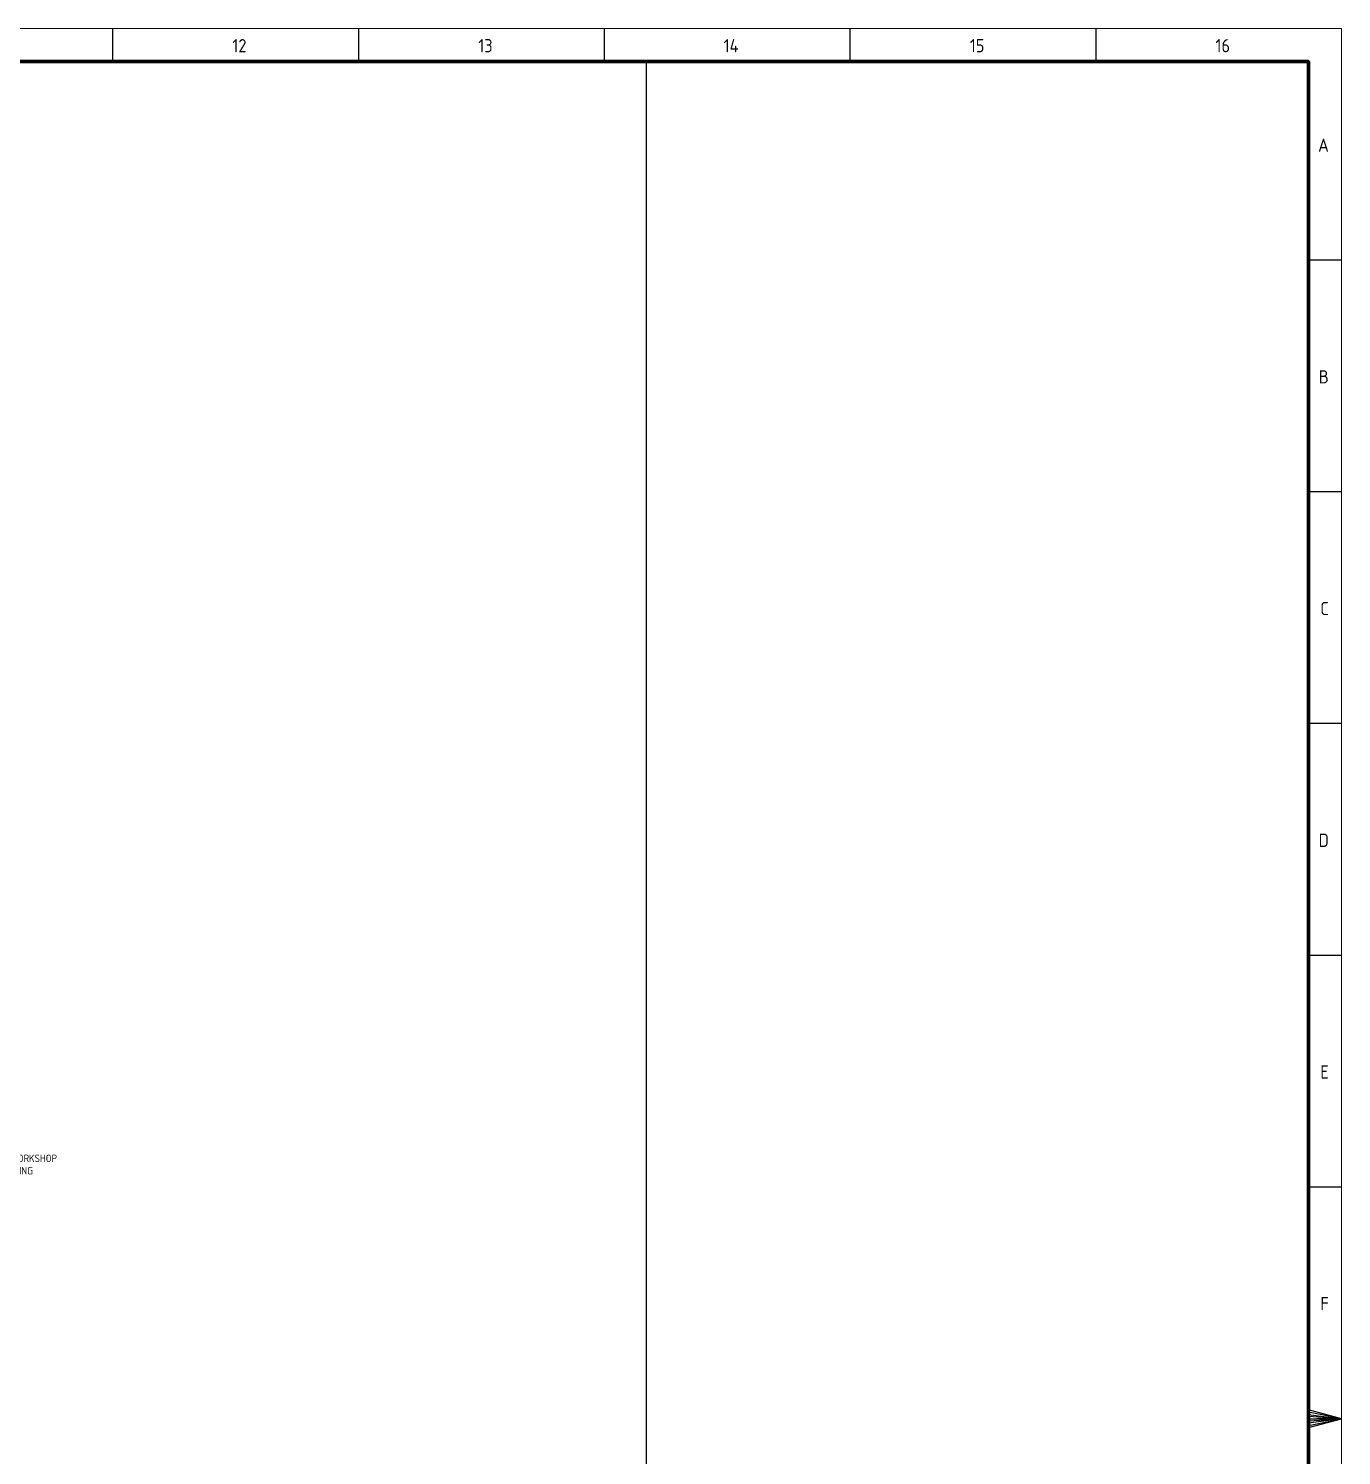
# Model space of a CAD drawing. Header units: inches. Extents: x 735 to 7643, y 526 to 1733.
# Drawn here: x 3563 to 4090, y 1161 to 1733 of the extents above; entities that cross this region are included whole.
import ezdxf

# ---------------------------------------------------------------- set-up
doc = ezdxf.new("R2010")
doc.units = ezdxf.units.IN
doc.header["$MEASUREMENT"] = 0
doc.layers.add('TEG BORDER', color=7, linetype='Continuous')
doc.layers.add('zone wiring', color=5, linetype='Continuous')
doc.styles.get("Standard").update_dxf_attribs({"font": 'isocp3.shx'})
doc.styles.add('TEG BORDER', font='isocp.shx')

# ---------------------------------------------------------------- blocks, each defined once
blk = doc.blocks.new('TEG BORDER A2')
for p, q in [((408.37, 420), (408.37, 415)), ((445.5, 420), (445.5, 415)), ((482.62, 420), (482.62, 415)), ((519.75, 420), (519.75, 415)), ((556.87, 420), (556.87, 415)), ((594, 385), (589, 385)), ((594, 350), (589, 350)), ((594, 315), (589, 315)), ((594, 280), (589, 280)), ((594, 245), (589, 245)), ((589, 210), (594, 210)), ((592.75, 210), (590.25, 210))]:
    blk.add_line(p, q)
at = {"linetype": 'Continuous'}
blk.add_line((489, 415), (5, 415), dxfattribs=at)
at = {"color": 5, "lineweight": 15}
blk.add_lwpolyline([(0, 420), (594, 420), (594, 0), (0, 0)], close=True, dxfattribs=at)
at = {"lineweight": 100}
blk.add_lwpolyline([(5, 415), (589, 415), (589, 5), (5, 5)], close=True, dxfattribs=at)
blk.add_lwpolyline([(594, 210), (589, 211.34), (589, 208.66), (594, 210), (589, 211), (589, 210.67), (594, 210), (589, 210.33), (589, 209.67), (594, 210), (589, 209.33), (589, 209), (594, 210)])
at = {"layer": 'TEG BORDER'}
blk.add_line((489, 116), (489, 415), dxfattribs=at)
at = {"char_height": 2, "style": 'TEG BORDER'}
for s, insert, attachment_point in [('\\pi0.039941;12', (426.42, 418.41), 1), ('\\pi0.058579;13', (463.55, 418.41), 1), ('\\pi1.1102e-016;14', (500.67, 418.41), 1), ('\\pi0.058579;15', (537.8, 418.41), 1), ('\\pi0.050394;16', (574.92, 418.41), 1), ('A', (592.09, 403.39), 3), ('B', (592.09, 368.39), 3), ('C', (592.09, 333.39), 3), ('D', (592.09, 298.39), 3), ('E', (592.09, 263.39), 3), ('F', (592.09, 228.39), 3)]:
    blk.add_mtext_dynamic_manual_height_columns(s, width=2, gutter_width=1, heights=[0], dxfattribs=dict(at, insert=insert, attachment_point=attachment_point))

msp = doc.modelspace()

# ---------------------------------------------------------------- block references
at = {"color": 8, "lineweight": 20, "xscale": 2.6554, "yscale": 2.6554, "zscale": 2.6554}
msp.add_blockref('TEG BORDER A2', (2512.39, 617.66), dxfattribs=at)

# ---------------------------------------------------------------- texts
at = {"layer": 'zone wiring', "color": 30, "insert": (3549.55, 1281.28), "char_height": 3, "attachment_point": 1}
msp.add_mtext_dynamic_manual_height_columns('TO WORKSHOP BUILDING', width=26.8296, gutter_width=1, heights=[0], dxfattribs=at)

doc.saveas('drawing.dxf')
